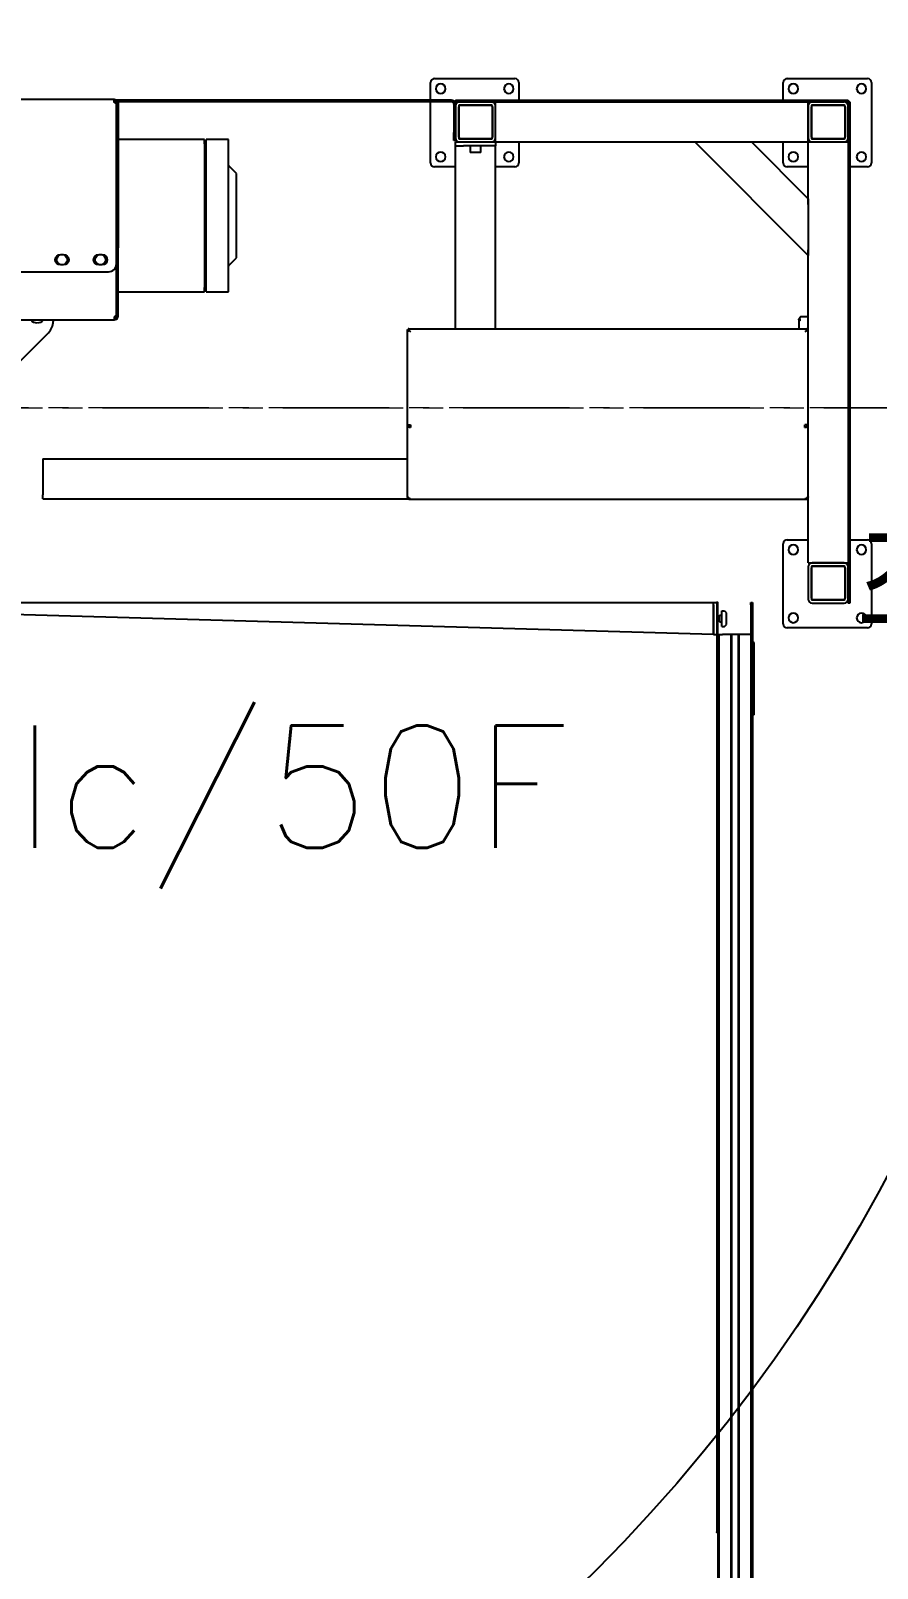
# Model space of a CAD drawing. Header units: millimetres. Extents: x 10462777 to 22643323, y 453826 to 1389191.
# Drawn here: x 11282852 to 11283908, y 582828 to 584745 of the extents above; entities that cross this region are included whole.
import ezdxf
from ezdxf.enums import TextEntityAlignment as Align

# ---------------------------------------------------------------- set-up
doc = ezdxf.new("R2010")
doc.units = ezdxf.units.MM
doc.header["$LTSCALE"] = 200
doc.header["$MEASUREMENT"] = 0
doc.linetypes.add('CENTER2', pattern=[1.125, 0.75, -0.125, 0.125, -0.125])
for name, color, linetype in [('2', 2, 'CONTINUOUS'), ('5', 4, 'CONTINUOUS'), ('DV1_DEFAULT', 7, 'CONTINUOUS'), ('TEXT', 7, 'CONTINUOUS'), ('ZZ', 7, 'CONTINUOUS')]:
    doc.layers.add(name, color=color, linetype=linetype)
doc.layers.add('LAYOUT', color=8, linetype='CONTINUOUS', lineweight=25)
doc.styles.add('ABB', font='txt.shx ', dxfattribs={"width": 0.8, "bigfont": ' whgtxt.shx'})
doc.styles.add('SEACAD_arial_ttf', font='txt.shx ', dxfattribs={"height": 0.2, "bigfont": ' whgtxt.shx'})

# ---------------------------------------------------------------- blocks, each defined once
blk = doc.blocks.new('r710ic')
at = {"layer": 'DV1_DEFAULT', "color": 1, "linetype": 'CENTER2', "lineweight": 0}
for p, q in [((272041.4, 102141.4), (272041.4, 106426.5)), ((272041.4, 106323.8), (272041.4, 102038.8))]:
    blk.add_line(p, q, dxfattribs=at)
at = {"layer": 'LAYOUT', "color": 3}
blk.add_circle((272041.4, 104232.6), 2050.1, dxfattribs=at)

msp = doc.modelspace()

# ---------------------------------------------------------------- linework, layer by layer
at = {"layer": '2', "color": 252, "linetype": 'Continuous'}
for p, q in [((11282488.73613, 584659.66683, 0), (11282956.00977, 584659.66683, 0)), ((11282956.00977, 584658.90039, 0), (11282956.00977, 584659.66683, 0)), ((11282958.67551, 584658.89696, 0), (11282957.6092, 584657.20485, 0)), ((11282958.88437, 584454.53848, 0), (11282958.88437, 584654.55175, 0)), ((11282959.00982, 584654.66676, 0), (11282961.00985, 584654.66676, 0)), ((11282959.00982, 584654.55175, 0), (11282959.00982, 584654.66676, 0)), ((11282961.00985, 584654.55175, 0), (11282959.00982, 584654.55175, 0)), ((11282959.00982, 584654.55175, 0), (11282959.00982, 584474.53876, 0)), ((11282961.00985, 584654.55175, 0), (11282961.00985, 584654.66676, 0)), ((11282961.00985, 584654.55175, 0), (11282961.00985, 584474.53876, 0)), ((11282959.01, 584609.54068, 0), (11282958.88437, 584609.54068, 0)), ((11283068.83593, 584609.54068, 0), (11282961.01065, 584609.54068, 0)), ((11283068.83593, 584604.24503, 0), (11283068.83593, 584609.54068, 0)), ((11283070.83596, 584607.04064, 0), (11283068.83593, 584607.04064, 0)), ((11283068.83593, 584604.24503, 0), (11283068.83593, 584569.86783, 0)), ((11283098.83636, 584609.54068, 0), (11283070.83596, 584609.54068, 0)), ((11283070.83596, 584419.53798, 0), (11283070.83596, 584609.54068, 0)), ((11283098.83636, 584419.53798, 0), (11283098.83636, 584609.54068, 0)), ((11283108.8365, 584567.04007, 0), (11283099.42216, 584576.45442, 0)), ((11283068.83593, 584569.86783, 0), (11283068.83593, 584541.53971, 0)), ((11283108.8365, 584462.03858, 0), (11283108.8365, 584567.04007, 0)), ((11283068.83593, 584541.53971, 0), (11283068.83593, 584487.53895, 0)), ((11283068.83593, 584487.53895, 0), (11283068.83593, 584459.21083, 0)), ((11282888.88338, 584466.03864, 0), (11282892.88343, 584466.03864, 0)), ((11282936.88406, 584466.03864, 0), (11282940.88412, 584466.03864, 0)), ((11282961.00985, 584474.53876, 0), (11282959.00982, 584474.53876, 0)), ((11282959.00982, 584389.53755, 0), (11282959.00982, 584474.53876, 0)), ((11282961.00985, 584389.53755, 0), (11282961.00985, 584474.53876, 0)), ((11283068.83593, 584459.21083, 0), (11283068.83593, 584424.83363, 0)), ((11283099.42216, 584452.62423, 0), (11283108.8365, 584462.03858, 0)), ((11282824.88316, 584444.53833, 0), (11282948.88423, 584444.53833, 0)), ((11282892.88343, 584453.03845, 0), (11282888.88338, 584453.03845, 0)), ((11282940.88412, 584453.03845, 0), (11282936.88406, 584453.03845, 0)), ((11282958.88437, 584454.53824, 0), (11282958.88437, 584389.53755, 0)), ((11282958.88625, 584419.53798, 0), (11282959.01, 584419.53798, 0)), ((11282961.01065, 584419.53798, 0), (11283068.83593, 584419.53798, 0)), ((11283068.83593, 584419.53798, 0), (11283068.83593, 584424.83363, 0)), ((11283068.83593, 584422.03801, 0), (11283070.83596, 584422.03801, 0)), ((11283070.83596, 584419.53798, 0), (11283098.83636, 584419.53798, 0)), ((11282956.00977, 584384.41204, 0), (11282822.88244, 584384.41204, 0)), ((11282879.88325, 584384.4126, 0), (11282879.88325, 584382.72173, 0)), ((11282956.00977, 584386.78197, 0), (11282956.00977, 584385.15165, 0)), ((11282956.00977, 584385.15165, 0), (11282956.00977, 584384.41204, 0)), ((11282958.63208, 584385.15488, 0), (11282957.58316, 584386.85776, 0)), ((11282961.00985, 584389.53755, 0), (11282959.00982, 584389.53755, 0)), ((11282959.00982, 584389.41211, 0), (11282959.00982, 584389.53755, 0)), ((11282959.00982, 584389.41211, 0), (11282961.00985, 584389.41211, 0)), ((11282961.00985, 584389.41211, 0), (11282961.00985, 584389.53755, 0)), ((11282874.0253, 584368.57939, 0), (11282822.87919, 584317.43327, 0))]:
    msp.add_line(p, q, dxfattribs=at)
at = {"layer": '2', "color": 80, "linetype": 'Continuous'}
for p, q in [((11282879.88325, 584384.4126, 0), (11282879.88325, 584382.72173, 0)), ((11282874.0253, 584368.57939, 0), (11282822.87919, 584317.43327, 0))]:
    msp.add_line(p, q, dxfattribs=at)
at = {"layer": '2', "color": 252, "linetype": 'Continuous'}
for centre in [(11282890.88341, 584459.53855, 0), (11282938.88409, 584459.53855, 0)]:
    msp.add_circle(centre, 6.50009, dxfattribs=at)
at = {"layer": '2', "color": 252, "linetype": 'Continuous', "extrusion": (0, 0, -1)}
for centre, radius, start, end in [((-11282956.00977, 584654.66676, 0), 5.00007, 90, 122.21783719), ((-11282958.88437, 584657.54136, 0), 2.98961, 270, 285.94408725), ((-11283100.83639, 584577.86865, 0), 2.00003, 315.00000008, 0), ((-11282888.88338, 584459.53855, 0), 6.50009, 270, 90), ((-11282892.88343, 584459.53855, 0), 6.50009, 90, 270), ((-11282936.88406, 584459.53855, 0), 6.50009, 270, 90), ((-11282940.88412, 584459.53855, 0), 6.50009, 90, 270), ((-11283100.83639, 584451.21, 0), 2.00003, 0, 44.99999992), ((-11282956.00977, 584389.41211, 0), 5.00007, 238.36840005, 270)]:
    msp.add_arc(centre, radius, start, end, dxfattribs=at)
at = {"layer": '2', "color": 252, "linetype": 'Continuous'}
for centre, radius, start, end in [((11282948.88423, 584454.53848, 0), 10.00014, 270, 0), ((11282859.88297, 584382.72173, 0), 20.00028, 315.00000008, 0), ((11282958.88437, 584386.53751, 0), 3.00004, 90, 106.62741682)]:
    msp.add_arc(centre, radius, start, end, dxfattribs=at)
at = {"layer": '2', "color": 80, "linetype": 'Continuous', "extrusion": (0, 0, -1)}
for start, end in [(270, 326.05876363), (213.94123637, 270)]:
    msp.add_arc((-11282859.88297, 584389.43755, 0), 9.00013, start, end, dxfattribs=at)
at = {"layer": '2', "color": 80, "linetype": 'Continuous'}
msp.add_arc((11282859.88297, 584382.72173, 0), 20.00028, 315.00000008, 0, dxfattribs=at)
at = {"layer": '2', "color": 252, "linetype": 'Continuous'}
for points, knots in [([(11282958.06313, 584654.66676, 0), (11282957.6869, 584654.75486, 0), (11282957.33208, 584654.90485, 0), (11282956.71908, 584655.29951, 0), (11282956.46108, 584655.54425, 0), (11282956.17599, 584655.93347, 0), (11282956.09798, 584656.06663, 0), (11282955.97832, 584656.32926, 0), (11282955.93665, 584656.45868, 0), (11282955.89197, 584656.70402, 0), (11282955.88896, 584656.81984, 0), (11282955.92099, 584657.03029, 0), (11282955.95603, 584657.12489, 0), (11282956.00977, 584657.20694, 0)], [0, 0, 0, 0, 0.25, 0.25, 0.5, 0.5, 0.625, 0.625, 0.75, 0.75, 0.875, 0.875, 1, 1, 1, 1]), ([(11282958.06313, 584654.66676, 0), (11282958.01618, 584654.6861, 0), (11282957.9217, 584654.725, 0), (11282957.78408, 584654.79483, 0), (11282957.64887, 584654.87309, 0), (11282957.5167, 584654.96039, 0), (11282957.38779, 584655.05622, 0), (11282957.26249, 584655.16035, 0), (11282957.14109, 584655.27246, 0), (11282957.02393, 584655.39221, 0), (11282956.91131, 584655.51921, 0), (11282956.80348, 584655.65291, 0), (11282956.70066, 584655.79276, 0), (11282956.60307, 584655.93815, 0), (11282956.51094, 584656.08846, 0), (11282956.42449, 584656.24303, 0), (11282956.34395, 584656.4012, 0), (11282956.19313, 584656.72773, 0), (11282956.01768, 584657.23093, 0), (11282955.91977, 584657.74217, 0), (11282955.89371, 584658.09959, 0), (11282955.89454, 584658.32584, 0), (11282955.914, 584658.53596, 0), (11282955.95026, 584658.72983, 0), (11282955.98998, 584658.84367, 0), (11282956.00977, 584658.90039, 0)], [0, 0, 0, 0, 0.0259260595, 0.0521630282, 0.0787436669, 0.1056956725, 0.1330423238, 0.1608031246, 0.1889944317, 0.2176300573, 0.2467174625, 0.2762549684, 0.3062376897, 0.3366568101, 0.3675003262, 0.3987537275, 0.4304006216, 0.4624233106, 0.5935256474, 0.7282707985, 0.7827833486, 0.8373670055, 0.8918672337, 0.9461286684, 1, 1, 1, 1]), ([(11282957.60919, 584657.20483, 0), (11282957.79303, 584657.08875, 0), (11282957.97126, 584656.94797, 0), (11282958.31776, 584656.60148, 0), (11282958.47838, 584656.38981, 0), (11282958.72974, 584655.95698, 0), (11282958.82056, 584655.73641, 0), (11282958.94248, 584655.33299, 0), (11282958.97423, 584655.15105, 0), (11282959.00767, 584654.85427, 0), (11282959.00982, 584654.73926, 0), (11282959.00982, 584654.66676, 0)], [0, 0, 0, 0, 0.1763703203, 0.1763703203, 0.3822777402, 0.3822777402, 0.5881851601, 0.5881851601, 0.7940925801, 0.7940925801, 1, 1, 1, 1]), ([(11282958.67551, 584658.89696, 0), (11282958.70105, 584658.88068, 0), (11282958.75218, 584658.84808, 0), (11282958.82816, 584658.79714, 0), (11282958.90364, 584658.74465, 0), (11282958.97848, 584658.69048, 0), (11282959.05262, 584658.63472, 0), (11282959.12599, 584658.57736, 0), (11282959.19852, 584658.51846, 0), (11282959.27012, 584658.45804, 0), (11282959.34073, 584658.39616, 0), (11282959.41028, 584658.33285, 0), (11282959.47872, 584658.26817, 0), (11282959.54596, 584658.20216, 0), (11282959.61195, 584658.1349, 0), (11282959.67662, 584658.06646, 0), (11282959.73991, 584657.99689, 0), (11282959.80177, 584657.92627, 0), (11282959.86217, 584657.85466, 0), (11282959.92106, 584657.78212, 0), (11282959.97839, 584657.70874, 0), (11282960.03415, 584657.63459, 0), (11282960.08828, 584657.55974, 0), (11282960.14078, 584657.48426, 0), (11282960.19161, 584657.40825, 0), (11282960.24075, 584657.33177, 0), (11282960.2882, 584657.25491, 0), (11282960.33393, 584657.17775, 0), (11282960.37794, 584657.10038, 0), (11282960.42022, 584657.02287, 0), (11282960.46077, 584656.94532, 0), (11282960.4996, 584656.86781, 0), (11282960.53672, 584656.79042, 0), (11282960.57212, 584656.71324, 0), (11282960.60583, 584656.63635, 0), (11282960.63786, 584656.55984, 0), (11282960.66824, 584656.48379, 0), (11282960.69698, 584656.40829, 0), (11282960.72412, 584656.33342, 0), (11282960.74968, 584656.25926, 0), (11282960.77369, 584656.18589, 0), (11282960.8036, 584656.08954, 0), (11282960.83734, 584655.9715, 0), (11282960.87241, 584655.83379, 0), (11282960.90233, 584655.70093, 0), (11282960.92751, 584655.57336, 0), (11282960.94837, 584655.45147, 0), (11282960.96534, 584655.33564, 0), (11282960.97883, 584655.22623, 0), (11282960.98927, 584655.12356, 0), (11282960.99707, 584655.02795, 0), (11282961.00263, 584654.9397, 0), (11282961.00634, 584654.85904, 0), (11282961.00857, 584654.78644, 0), (11282961.00969, 584654.72139, 0), (11282961.00979, 584654.6849, 0), (11282961.00985, 584654.66676, 0)], [0, 0, 0, 0, 0.0157927205, 0.0316268419, 0.0474987609, 0.0634048704, 0.0793415696, 0.0953052747, 0.111292429, 0.1272995132, 0.1433230556, 0.1593596424, 0.175405928, 0.1914586456, 0.2075113064, 0.2235574971, 0.23959395, 0.2556173188, 0.2716241889, 0.2876110879, 0.3035744961, 0.3195108564, 0.3354165847, 0.3512880801, 0.3671217355, 0.3829139477, 0.398661128, 0.4143597131, 0.4300061762, 0.4455970375, 0.4611288766, 0.4765983438, 0.4920021723, 0.507337191, 0.5226003377, 0.5377886726, 0.5528993925, 0.5679298456, 0.5828775473, 0.5977401957, 0.6125156892, 0.6272021441, 0.6562951244, 0.6849996837, 0.7133143471, 0.7412381869, 0.7687711955, 0.7959146857, 0.8226717194, 0.849047567, 0.8750501962, 0.900690791, 0.9259842955, 0.950949978, 0.9756120033, 1, 1, 1, 1]), ([(11282958.02592, 584389.41211, 0), (11282957.64978, 584389.25866, 0), (11282957.29584, 584389.00194, 0), (11282956.68657, 584388.3324, 0), (11282956.43132, 584387.91947, 0), (11282956.1514, 584387.26618, 0), (11282956.07529, 584387.04321, 0), (11282955.95967, 584386.60455, 0), (11282955.92016, 584386.38894, 0), (11282955.87998, 584385.9813, 0), (11282955.87932, 584385.78943, 0), (11282955.91612, 584385.44185, 0), (11282955.95359, 584385.28617, 0), (11282956.00977, 584385.15165, 0)], [0, 0, 0, 0, 0.25, 0.25, 0.5, 0.5, 0.625, 0.625, 0.75, 0.75, 0.875, 0.875, 1, 1, 1, 1]), ([(11282958.02592, 584389.41211, 0), (11282957.96366, 584389.3958, 0), (11282957.83959, 584389.36332, 0), (11282957.65803, 584389.30176, 0), (11282957.48152, 584389.23145, 0), (11282957.311, 584389.15181, 0), (11282957.14717, 584389.06354, 0), (11282956.99077, 584388.96704, 0), (11282956.84254, 584388.86284, 0), (11282956.70306, 584388.75177, 0), (11282956.57287, 584388.63465, 0), (11282956.45251, 584388.51241, 0), (11282956.34248, 584388.38596, 0), (11282956.17943, 584388.17279, 0), (11282956.00121, 584387.86219, 0), (11282955.90053, 584387.53449, 0), (11282955.87956, 584387.29598, 0), (11282955.89331, 584387.13142, 0), (11282955.93391, 584386.98167, 0), (11282955.98441, 584386.8979, 0), (11282956.00977, 584386.85583, 0)], [0, 0, 0, 0, 0.0465646765, 0.0927894607, 0.1386266212, 0.1840302721, 0.2289588324, 0.2733776471, 0.3172579201, 0.3605860814, 0.4033592004, 0.4455790291, 0.4872546204, 0.5284051098, 0.64876428, 0.766058166, 0.8242927455, 0.8825175732, 0.9410008888, 1, 1, 1, 1]), ([(11282957.58316, 584386.85776, 0), (11282957.60088, 584386.86882, 0), (11282957.63626, 584386.8909, 0), (11282957.68904, 584386.92583, 0), (11282957.74141, 584386.96199, 0), (11282957.79328, 584386.99949, 0), (11282957.84459, 584387.03828, 0), (11282957.89527, 584387.07832, 0), (11282957.94525, 584387.1196, 0), (11282957.99446, 584387.16206, 0), (11282958.04284, 584387.20568, 0), (11282958.09033, 584387.25041, 0), (11282958.13687, 584387.29619, 0), (11282958.1824, 584387.34297, 0), (11282958.22687, 584387.39068, 0), (11282958.27021, 584387.43927, 0), (11282958.31239, 584387.48867, 0), (11282958.35337, 584387.53882, 0), (11282958.39311, 584387.58966, 0), (11282958.43159, 584387.64111, 0), (11282958.46877, 584387.69311, 0), (11282958.50463, 584387.74559, 0), (11282958.53915, 584387.79847, 0), (11282958.57231, 584387.85167, 0), (11282958.60411, 584387.90513, 0), (11282958.63452, 584387.95877, 0), (11282958.66356, 584388.0125, 0), (11282958.69122, 584388.06626, 0), (11282958.7175, 584388.11995, 0), (11282958.74241, 584388.17352, 0), (11282958.76596, 584388.22686, 0), (11282958.78817, 584388.27992, 0), (11282958.80906, 584388.33261, 0), (11282958.82864, 584388.38485, 0), (11282958.84695, 584388.43657, 0), (11282958.86401, 584388.48769, 0), (11282958.88739, 584388.56215, 0), (11282958.91429, 584388.65791, 0), (11282958.94128, 584388.77117, 0), (11282958.9626, 584388.87846, 0), (11282958.97895, 584388.97913, 0), (11282958.991, 584389.07259, 0), (11282958.99943, 584389.15827, 0), (11282959.00493, 584389.23573, 0), (11282959.0081, 584389.30428, 0), (11282959.00963, 584389.36439, 0), (11282959.00975, 584389.39616, 0), (11282959.00982, 584389.41211, 0)], [0, 0, 0, 0, 0.0160294994, 0.0320087777, 0.0479419801, 0.0638334882, 0.0796879429, 0.0955102667, 0.111305686, 0.1270797518, 0.14283836, 0.1585877707, 0.1743345731, 0.1900814163, 0.2058324595, 0.2215942505, 0.2373729594, 0.2531743968, 0.2690040333, 0.2848670196, 0.3007682081, 0.3167121749, 0.3327032421, 0.3487455012, 0.3648428361, 0.3809989468, 0.3972173723, 0.4135015146, 0.4298546614, 0.4462800095, 0.4627806873, 0.4793597771, 0.4960203373, 0.5127654232, 0.5295981087, 0.5465215062, 0.5635387865, 0.6049578547, 0.6469127404, 0.6894045431, 0.7324218235, 0.7759433796, 0.8199408234, 0.8643809737, 0.9092280902, 0.9544459788, 1, 1, 1, 1]), ([(11282958.63206, 584385.1549, 0), (11282958.95387, 584385.35343, 0), (11282959.26639, 584385.59756, 0), (11282959.85462, 584386.18579, 0), (11282960.12107, 584386.5363, 0), (11282960.53902, 584387.25364, 0), (11282960.69063, 584387.61953, 0), (11282960.89504, 584388.29056, 0), (11282960.94887, 584388.59424, 0), (11282961.0059, 584389.0923, 0), (11282961.00985, 584389.28698, 0), (11282961.00985, 584389.41211, 0)], [0, 0, 0, 0, 0.1840117422, 0.1840117422, 0.3880088066, 0.3880088066, 0.5920058711, 0.5920058711, 0.7960029355, 0.7960029355, 1, 1, 1, 1])]:
    msp.add_open_spline(points, degree=3, knots=knots, dxfattribs=at)
at = {"layer": '5', "color": 252, "linetype": 'Continuous'}
for p, q in [((11283350.88994, 584658.43981, 0), (11283350.88994, 584680.44168, 0)), ((11283355.89001, 584685.44176, 0), (11283455.89143, 584685.44176, 0)), ((11283460.8915, 584680.44168, 0), (11283460.8915, 584658.43981, 0)), ((11283790.89619, 584658.43981, 0), (11283790.89619, 584680.44168, 0)), ((11283795.89626, 584685.44176, 0), (11283895.89768, 584685.44176, 0)), ((11283900.89775, 584680.44168, 0), (11283900.89775, 584580.44026, 0)), ((11282957.51217, 584656.44134, 0), (11282955.96261, 584656.44134, 0)), ((11283376.89031, 584658.44137, 0), (11282959.25266, 584658.44137, 0)), ((11283376.89031, 584656.44134, 0), (11282960.65534, 584656.44134, 0)), ((11283350.88994, 584580.44026, 0), (11283350.88994, 584656.43978, 0)), ((11283379.89035, 584653.4413, 0), (11283379.89035, 584618.4408, 0)), ((11283381.89038, 584656.44134, 0), (11283381.89038, 584658.44137, 0)), ((11283381.89038, 584658.44137, 0), (11283386.89045, 584658.44137, 0)), ((11283381.89038, 584656.44134, 0), (11283386.89045, 584656.44134, 0)), ((11283381.89038, 584653.4413, 0), (11283381.89038, 584618.4408, 0)), ((11283381.89038, 584651.44127, 0), (11283381.89038, 584611.4407, 0)), ((11283385.89044, 584651.44127, 0), (11283385.89044, 584611.4407, 0)), ((11283385.89044, 584612.44072, 0), (11283385.89044, 584650.44126, 0)), ((11283386.89045, 584658.44137, 0), (11283866.89727, 584658.44137, 0)), ((11283426.89102, 584656.44134, 0), (11283386.89045, 584656.44134, 0)), ((11283386.89045, 584656.44134, 0), (11283866.89727, 584656.44134, 0)), ((11283426.89102, 584652.44129, 0), (11283386.89045, 584652.44129, 0)), ((11283387.89047, 584652.44129, 0), (11283425.89101, 584652.44129, 0)), ((11283427.89103, 584611.4407, 0), (11283427.89103, 584651.44127, 0)), ((11283427.89103, 584650.44126, 0), (11283427.89103, 584612.44072, 0)), ((11283431.89109, 584651.44127, 0), (11283431.89109, 584656.44134, 0)), ((11283431.89109, 584611.4407, 0), (11283431.89109, 584651.44127, 0)), ((11283431.89109, 584611.4407, 0), (11283431.89109, 584651.44127, 0)), ((11283821.89663, 584651.44127, 0), (11283821.89663, 584656.44134, 0)), ((11283821.89663, 584611.4407, 0), (11283821.89663, 584651.44127, 0)), ((11283821.89663, 584651.44127, 0), (11283821.89663, 584611.4407, 0)), ((11283825.89669, 584651.44127, 0), (11283825.89669, 584611.4407, 0)), ((11283825.89669, 584612.44072, 0), (11283825.89669, 584650.44126, 0)), ((11283866.89727, 584656.44134, 0), (11283826.8967, 584656.44134, 0)), ((11283866.89727, 584652.44129, 0), (11283826.8967, 584652.44129, 0)), ((11283827.89672, 584652.44129, 0), (11283865.89726, 584652.44129, 0)), ((11283866.89727, 584658.44137, 0), (11283871.89734, 584658.44137, 0)), ((11283871.89734, 584656.44134, 0), (11283866.89727, 584656.44134, 0)), ((11283867.89728, 584611.4407, 0), (11283867.89728, 584651.44127, 0)), ((11283867.89728, 584650.44126, 0), (11283867.89728, 584612.44072, 0)), ((11283871.89734, 584658.44137, 0), (11283871.89734, 584656.44134, 0)), ((11283871.89734, 584656.44134, 0), (11283873.89737, 584656.44134, 0)), ((11283871.89734, 584656.44134, 0), (11283871.89734, 584651.44127, 0)), ((11283871.89734, 584611.4407, 0), (11283871.89734, 584651.44127, 0)), ((11283871.89734, 584651.44127, 0), (11283871.89734, 584036.43254, 0)), ((11283873.89737, 584656.44134, 0), (11283873.89737, 584651.44127, 0)), ((11283873.89737, 584651.44127, 0), (11283873.89737, 584036.43254, 0)), ((11283379.89035, 584608.44066, 0), (11283379.89035, 584618.4408, 0)), ((11283381.89038, 584608.44066, 0), (11283381.89038, 584611.44062, 0)), ((11283386.89045, 584610.44069, 0), (11283426.89102, 584610.44069, 0)), ((11283425.89101, 584610.44069, 0), (11283387.89047, 584610.44069, 0)), ((11283431.89109, 584606.44063, 0), (11283431.89109, 584611.4407, 0)), ((11283821.89663, 584606.44063, 0), (11283821.89663, 584611.4407, 0)), ((11283826.8967, 584610.44069, 0), (11283866.89727, 584610.44069, 0)), ((11283865.89726, 584610.44069, 0), (11283827.89672, 584610.44069, 0)), ((11283381.89038, 584608.44066, 0), (11283379.89035, 584608.44066, 0)), ((11283381.89038, 584601.44056, 0), (11283381.89038, 584606.44063, 0)), ((11283381.89038, 584606.44063, 0), (11283386.89031, 584606.44063, 0)), ((11283381.89038, 584373.57748, 0), (11283381.89038, 584601.44056, 0)), ((11283381.89038, 584601.44056, 0), (11283391.89052, 584601.44056, 0)), ((11283386.89045, 584606.44063, 0), (11283426.89102, 584606.44063, 0)), ((11283421.89095, 584601.44056, 0), (11283391.89052, 584601.44056, 0)), ((11283431.89109, 584601.44056, 0), (11283421.89095, 584601.44056, 0)), ((11283426.89116, 584606.44063, 0), (11283431.89109, 584606.44063, 0)), ((11283431.89109, 584606.44063, 0), (11283680.47087, 584606.44063, 0)), ((11283431.89109, 584606.44063, 0), (11283431.89109, 584601.44056, 0)), ((11283431.89109, 584373.57748, 0), (11283431.89109, 584601.44056, 0)), ((11283460.8915, 584606.44063, 0), (11283460.8915, 584580.44026, 0)), ((11283751.18375, 584606.44063, 0), (11283821.89663, 584606.44063, 0)), ((11283790.89619, 584580.44026, 0), (11283790.89619, 584606.44063, 0)), ((11283821.89663, 584528.6575, 0), (11283821.89663, 584606.44063, 0)), ((11283821.89663, 584606.44063, 0), (11283826.8967, 584606.44063, 0)), ((11283826.8967, 584606.44063, 0), (11283866.89727, 584606.44063, 0)), ((11283826.8967, 584606.44063, 0), (11283866.89727, 584606.44063, 0)), ((11283866.89727, 584606.44063, 0), (11283871.89734, 584606.44063, 0)), ((11283381.89038, 584575.44019, 0), (11283355.89001, 584575.44019, 0)), ((11283455.89143, 584575.44019, 0), (11283431.88953, 584575.44019, 0)), ((11283821.89663, 584575.44019, 0), (11283795.89626, 584575.44019, 0)), ((11283895.89768, 584575.44019, 0), (11283873.89737, 584575.44019, 0)), ((11283821.89663, 584081.43318, 0), (11283821.89663, 584472.08794, 0)), ((11283810.32792, 584386.2304, 0), (11283810.32792, 584373.57275, 0)), ((11283813.70665, 584388.93754, 0), (11283821.89699, 584388.93754, 0)), ((11283321.88953, 584253.57109, 0), (11283321.88953, 584372.57078, 0)), ((11283321.88953, 584372.57078, 0), (11283322.24373, 584372.57078, 0)), ((11283322.89154, 584373.5728, 0), (11283820.89462, 584373.5728, 0)), ((11283322.89154, 584373.5728, 0), (11283322.89154, 584373.21859, 0)), ((11283324.02521, 584371.43588, 0), (11283325.88959, 584369.57274, 0)), ((11283324.02645, 584371.43712, 0), (11283325.88959, 584369.57274, 0)), ((11283819.75971, 584371.43712, 0), (11283817.89657, 584369.57274, 0)), ((11283819.76095, 584371.43588, 0), (11283817.89657, 584369.57274, 0)), ((11283820.89462, 584373.5728, 0), (11283820.89462, 584373.21859, 0)), ((11283821.89663, 584372.57078, 0), (11283821.54243, 584372.57078, 0)), ((11283321.88953, 584253.57131, 0), (11283321.88953, 584253.24279, 0)), ((11283321.88953, 584253.57109, 0), (11283325.88959, 584253.57109, 0)), ((11283321.88953, 584164.57034, 0), (11283321.88953, 584253.24279, 0)), ((11283322.88954, 584253.24279, 0), (11283321.88953, 584253.24279, 0)), ((11283322.88954, 584253.57131, 0), (11283322.88954, 584253.24279, 0)), ((11283325.88959, 584253.57109, 0), (11283325.88959, 584253.37878, 0)), ((11283325.88959, 584253.37878, 0), (11283325.88959, 584250.55031, 0)), ((11283325.88959, 584250.55031, 0), (11283325.88959, 584250.41432, 0)), ((11283817.89657, 584253.37878, 0), (11283817.89657, 584253.57109, 0)), ((11283821.89663, 584253.57109, 0), (11283817.89657, 584253.57109, 0)), ((11283817.89657, 584250.55031, 0), (11283817.89657, 584253.37878, 0)), ((11283817.89657, 584250.41432, 0), (11283817.89657, 584250.55031, 0)), ((11283820.89662, 584253.57131, 0), (11283820.89662, 584253.24279, 0)), ((11283821.89663, 584253.24279, 0), (11283820.89662, 584253.24279, 0)), ((11282866.88307, 584211.43502, 0), (11283321.895, 584211.43502, 0)), ((11282866.88307, 584211.43502, 0), (11282866.88307, 584206.43495, 0)), ((11282866.88307, 584206.43495, 0), (11282866.88307, 584166.43438, 0)), ((11282866.88307, 584161.43431, 0), (11282866.88307, 584166.43438, 0)), ((11282866.88307, 584161.43431, 0), (11283323.2458, 584161.43431, 0)), ((11283321.88953, 584164.57081, 0), (11283321.88953, 584164.43435, 0)), ((11283321.89417, 584164.43435, 0), (11283321.88953, 584164.43435, 0)), ((11283325.88959, 584161.74187, 0), (11283325.88959, 584161.60589, 0)), ((11283325.88959, 584160.4343, 0), (11283325.88959, 584161.60589, 0)), ((11283817.89657, 584160.4343, 0), (11283325.88959, 584160.4343, 0)), ((11283817.89657, 584161.74187, 0), (11283817.89657, 584161.60589, 0)), ((11283817.89657, 584161.60589, 0), (11283817.89657, 584160.4343, 0)), ((11283821.89663, 584161.43431, 0), (11283820.54231, 584161.43431, 0)), ((11283821.89663, 584164.43435, 0), (11283821.89199, 584164.43435, 0)), ((11283790.89619, 584005.4321, 0), (11283790.89619, 584105.43352, 0)), ((11283795.89626, 584110.43359, 0), (11283821.89663, 584110.43359, 0)), ((11283873.89737, 584110.43359, 0), (11283895.89768, 584110.43359, 0)), ((11283900.89775, 584105.43352, 0), (11283900.89775, 584005.4321, 0)), ((11283821.89663, 584081.43318, 0), (11283826.8967, 584081.43318, 0)), ((11283821.89663, 584076.4331, 0), (11283821.89663, 584036.43254, 0)), ((11283825.89669, 584076.4331, 0), (11283825.89669, 584036.43254, 0)), ((11283825.89669, 584037.43255, 0), (11283825.89669, 584075.43309, 0)), ((11283866.89727, 584081.43318, 0), (11283826.8967, 584081.43318, 0)), ((11283826.8967, 584081.43318, 0), (11283866.89727, 584081.43318, 0)), ((11283866.89727, 584077.43312, 0), (11283826.8967, 584077.43312, 0)), ((11283827.89672, 584077.43312, 0), (11283865.89726, 584077.43312, 0)), ((11283866.89727, 584081.43318, 0), (11283871.89734, 584081.43318, 0)), ((11283867.89728, 584036.43254, 0), (11283867.89728, 584076.4331, 0)), ((11283867.89728, 584075.43309, 0), (11283867.89728, 584037.43255, 0)), ((11283871.89734, 584036.43254, 0), (11283871.89734, 584076.4331, 0)), ((11283826.8967, 584035.43252, 0), (11283866.89727, 584035.43252, 0)), ((11283865.89726, 584035.43252, 0), (11283827.89672, 584035.43252, 0)), ((11283871.89734, 584031.43247, 0), (11283871.89734, 584036.43254, 0)), ((11283873.89737, 584036.43254, 0), (11283873.89737, 584031.43247, 0)), ((11282823.87845, 584032.1237, 0), (11283703.89095, 584032.1237, 0)), ((11283703.89095, 583992.12313, 0), (11282828.73654, 584016.98548, 0)), ((11283703.89095, 584032.1237, 0), (11283707.89101, 584032.1237, 0)), ((11283703.89095, 584029.12366, 0), (11283703.89095, 584032.1237, 0)), ((11283703.89095, 584029.12369, 0), (11283703.89095, 584027.12363, 0)), ((11283703.89095, 583992.12313, 0), (11283703.89095, 584029.12366, 0)), ((11283703.89095, 584027.12363, 0), (11283703.89095, 583992.12313, 0)), ((11283707.89101, 584031.32369, 0), (11283707.89101, 584032.06138, 0)), ((11283707.89101, 584031.32369, 0), (11283707.89101, 582883.30738, 0)), ((11283707.89101, 584031.32369, 0), (11283708.89503, 584031.32369, 0)), ((11283708.39102, 584031.32369, 0), (11283708.39102, 584032.06138, 0)), ((11283708.39502, 584032.06138, 0), (11283708.39502, 584031.32354, 0)), ((11283708.89503, 584032.06138, 0), (11283708.89503, 584031.32354, 0)), ((11283708.89503, 584031.32369, 0), (11283708.89503, 582883.30738, 0)), ((11283711.39506, 584016.12348, 0), (11283714.3951, 584016.12348, 0)), ((11283711.39506, 584012.12342, 0), (11283711.39506, 584016.12348, 0)), ((11283714.3951, 584021.87356, 0), (11283717.39515, 584021.87356, 0)), ((11283714.3951, 584020.87354, 0), (11283714.3951, 584021.87356, 0)), ((11283714.3951, 584002.37328, 0), (11283714.3951, 584020.87354, 0)), ((11283717.39515, 584021.87356, 0), (11283718.39516, 584020.87354, 0)), ((11283719.89518, 584019.37352, 0), (11283718.39516, 584020.87354, 0)), ((11283719.89518, 584004.87332, 0), (11283719.89518, 584019.37352, 0)), ((11283750.39562, 584032.1237, 0), (11283752.39564, 584032.1237, 0)), ((11283750.39562, 584029.12366, 0), (11283750.39562, 584032.1237, 0)), ((11283750.39562, 584029.12366, 0), (11283750.39562, 582435.10102, 0)), ((11283752.39564, 584032.1237, 0), (11283752.39564, 584029.12366, 0)), ((11283752.39564, 584029.12366, 0), (11283752.39564, 582435.10102, 0)), ((11283826.8967, 584031.43247, 0), (11283866.89727, 584031.43247, 0)), ((11283873.89737, 584031.43247, 0), (11283871.89734, 584031.43247, 0)), ((11283711.39506, 584015.12346, 0), (11283708.89495, 584015.12346, 0)), ((11283711.39506, 584014.50995, 0), (11283708.89495, 584014.50995, 0)), ((11283711.39506, 584009.73689, 0), (11283708.89495, 584009.73689, 0)), ((11283708.89495, 584009.12338, 0), (11283711.39506, 584009.12338, 0)), ((11283711.39506, 584008.12336, 0), (11283711.39506, 584012.12342, 0)), ((11283711.39506, 584008.12336, 0), (11283714.3951, 584008.12336, 0)), ((11283714.3951, 584008.12336, 0), (11283714.3951, 584012.12342, 0)), ((11283714.3951, 584002.37328, 0), (11283717.39515, 584002.37328, 0)), ((11283717.39515, 584002.37328, 0), (11283719.89518, 584004.87332, 0)), ((11283895.89768, 584000.43203, 0), (11283795.89626, 584000.43203, 0)), ((11283703.89095, 583992.12313, 0), (11283707.89101, 583992.12313, 0)), ((11283710.39505, 583992.12313, 0), (11283710.39505, 582883.31488, 0)), ((11283710.39505, 583992.12313, 0), (11283714.89511, 583992.12313, 0)), ((11283725.29526, 583992.12313, 0), (11283714.89511, 583992.12313, 0)), ((11283725.29526, 583992.12313, 0), (11283725.29526, 582472.10154, 0)), ((11283726.29527, 583992.12313, 0), (11283725.29526, 583992.12313, 0)), ((11283726.29527, 583992.12313, 0), (11283726.29527, 582472.10154, 0)), ((11283734.49537, 583992.12313, 0), (11283726.29529, 583992.12313, 0)), ((11283734.49539, 583992.12313, 0), (11283734.49539, 582472.10154, 0)), ((11283735.4954, 583992.12313, 0), (11283734.49539, 583992.12313, 0)), ((11283735.4954, 583992.12313, 0), (11283735.4954, 582472.10154, 0)), ((11283745.89555, 583992.12313, 0), (11283735.4954, 583992.12313, 0)), ((11283750.39562, 583992.12313, 0), (11283745.89555, 583992.12313, 0)), ((11283754.39567, 583982.12299, 0), (11283752.39564, 583982.12299, 0)), ((11283754.39567, 583892.12171, 0), (11283754.39567, 583982.12299, 0)), ((11283754.39567, 583892.12171, 0), (11283752.39564, 583892.12171, 0)), ((11283709.39103, 582892.30751, 0), (11283708.89503, 582892.30751, 0)), ((11283709.39103, 582883.30738, 0), (11283709.39103, 582893.65565, 0)), ((11283709.39103, 582883.30718, 0), (11283709.39103, 582892.30751, 0)), ((11283709.89104, 582883.30738, 0), (11283709.89104, 582893.65565, 0)), ((11283707.89101, 582883.30738, 0), (11283707.89101, 582872.95912, 0)), ((11283708.89503, 582883.30738, 0), (11283707.89101, 582883.30738, 0)), ((11283708.39102, 582883.30759, 0), (11283708.39102, 582874.30726, 0)), ((11283708.39102, 582883.30738, 0), (11283708.39102, 582872.95912, 0)), ((11283708.89103, 582874.30726, 0), (11283708.39102, 582874.30726, 0)), ((11283708.89103, 582883.30759, 0), (11283708.89103, 582874.30726, 0)), ((11283708.89103, 582872.95912, 0), (11283708.89103, 582883.30718, 0)), ((11283709.39103, 582883.30738, 0), (11283709.39103, 582434.30101, 0)), ((11283709.39103, 582883.30738, 0), (11283710.39505, 582883.30738, 0)), ((11283710.39505, 582883.30738, 0), (11283710.39505, 582434.30101, 0))]:
    msp.add_line(p, q, dxfattribs=at)
at = {"layer": '5', "color": 60, "linetype": 'Continuous'}
for p, q in [((11283400.39064, 584601.44056, 0), (11283400.39064, 584593.44045, 0)), ((11283413.39083, 584593.44045, 0), (11283400.39064, 584593.44045, 0)), ((11283413.39083, 584593.44045, 0), (11283413.39083, 584601.44056, 0))]:
    msp.add_line(p, q, dxfattribs=at)
at = {"layer": '5', "color": 163, "linetype": 'Continuous'}
for p, q in [((11283821.89663, 584465.01727, 0), (11283680.47327, 584606.44063, 0)), ((11283680.47327, 584606.44063, 0), (11283687.54443, 584606.44063, 0)), ((11283687.54443, 584606.44063, 0), (11283744.11378, 584606.44063, 0)), ((11283744.11378, 584606.44063, 0), (11283751.18495, 584606.44063, 0)), ((11283751.18495, 584606.44063, 0), (11283821.89663, 584535.72895, 0)), ((11283821.89663, 584535.72895, 0), (11283821.89663, 584528.65778, 0)), ((11283821.89663, 584528.65778, 0), (11283821.89663, 584472.08844, 0)), ((11283821.89663, 584472.08844, 0), (11283821.89663, 584465.01727, 0))]:
    msp.add_line(p, q, dxfattribs=at)
at = {"layer": '5', "color": 252, "linetype": 'Continuous', "extrusion": (0, 0, -1)}
for centre in [(-11283363.39012, 584672.94158, 0), (-11283448.39133, 584672.94158, 0), (-11283803.39637, 584672.94158, 0), (-11283888.39758, 584672.94158, 0), (-11283363.39012, 584587.94037, 0), (-11283448.39133, 584587.94037, 0), (-11283803.39637, 584587.94037, 0), (-11283888.39758, 584587.94037, 0), (-11283803.39637, 584097.93341, 0), (-11283888.39758, 584097.93341, 0), (-11283803.39637, 584012.9322, 0), (-11283888.39758, 584012.9322, 0)]:
    msp.add_circle(centre, 6.00009, dxfattribs=at)
at = {"layer": '5', "color": 252, "linetype": 'Continuous'}
for centre, radius, start, end in [((11283355.89001, 584680.44168, 0), 5.00007, 90, 180), ((11283455.89143, 584680.44168, 0), 5.00007, 0, 90), ((11283795.89626, 584680.44168, 0), 5.00007, 90, 180), ((11283895.89768, 584680.44168, 0), 5.00007, 0, 90), ((11283376.89031, 584653.4413, 0), 5.00007, 0, 90), ((11283376.89031, 584653.4413, 0), 3.00004, 0, 90), ((11283386.89045, 584651.44127, 0), 5.00007, 90, 180), ((11283386.89045, 584651.44127, 0), 1.00001, 90, 180), ((11283387.89047, 584650.44126, 0), 2.00003, 90, 180), ((11283425.89101, 584650.44126, 0), 2.00003, 0, 90), ((11283426.89102, 584651.44127, 0), 5.00007, 0, 90), ((11283426.89102, 584651.44127, 0), 1.00001, 0, 90), ((11283826.8967, 584651.44127, 0), 5.00007, 90, 180), ((11283826.8967, 584651.44127, 0), 1.00001, 90, 180), ((11283827.89672, 584650.44126, 0), 2.00003, 90, 180), ((11283865.89726, 584650.44126, 0), 2.00003, 0, 90), ((11283866.89727, 584651.44127, 0), 5.00007, 0, 90), ((11283866.89727, 584651.44127, 0), 1.00001, 0, 90), ((11283386.89045, 584611.4407, 0), 5.00007, 180, 270), ((11283387.89047, 584612.44072, 0), 2.00003, 180, 270), ((11283386.89045, 584611.4407, 0), 1.00001, 180, 270), ((11283425.89101, 584612.44072, 0), 2.00003, 270, 0), ((11283426.89102, 584611.4407, 0), 5.00007, 270, 0), ((11283426.89102, 584611.4407, 0), 1.00001, 270, 0), ((11283826.8967, 584611.4407, 0), 5.00007, 180, 270), ((11283827.89672, 584612.44072, 0), 2.00003, 180, 270), ((11283826.8967, 584611.4407, 0), 1.00001, 180, 270), ((11283865.89726, 584612.44072, 0), 2.00003, 270, 0), ((11283866.89727, 584611.4407, 0), 1.00001, 270, 0), ((11283866.89727, 584611.4407, 0), 5.00007, 270, 0), ((11283355.89001, 584580.44026, 0), 5.00007, 180, 270), ((11283455.89143, 584580.44026, 0), 5.00007, 270, 0), ((11283795.89626, 584580.44026, 0), 5.00007, 180, 270), ((11283895.89768, 584580.44026, 0), 5.00007, 270, 0), ((11283795.89626, 584105.43352, 0), 5.00007, 90, 180), ((11283895.89768, 584105.43352, 0), 5.00007, 0, 90), ((11283826.8967, 584076.4331, 0), 5.00007, 90, 180), ((11283826.8967, 584076.4331, 0), 1.00001, 90, 180), ((11283827.89672, 584075.43309, 0), 2.00003, 90, 180), ((11283865.89726, 584075.43309, 0), 2.00003, 0, 90), ((11283866.89727, 584076.4331, 0), 5.00007, 0, 90), ((11283866.89727, 584076.4331, 0), 1.00001, 0, 90), ((11283826.8967, 584036.43254, 0), 5.00007, 180, 270), ((11283827.89672, 584037.43255, 0), 2.00003, 180, 270), ((11283826.8967, 584036.43254, 0), 1.00001, 180, 270), ((11283865.89726, 584037.43255, 0), 2.00003, 270, 0), ((11283866.89727, 584036.43254, 0), 1.00001, 270, 0), ((11283866.89727, 584036.43254, 0), 5.00007, 270, 0), ((11283795.89626, 584005.4321, 0), 5.00007, 180, 270), ((11283895.89768, 584005.4321, 0), 5.00007, 270, 0)]:
    msp.add_arc(centre, radius, start, end, dxfattribs=at)
at = {"layer": '5', "color": 252, "linetype": 'Continuous', "extrusion": (0, 0, -1)}
for centre, radius, start, end in [((-11283325.88959, 584164.43435, 0), 4.00006, 270, 0), ((-11283325.88959, 584164.43435, 0), 3.00004, 270, 307.47802881), ((-11283817.89657, 584164.43435, 0), 4.00006, 180, 270), ((-11283817.89657, 584164.43435, 0), 3.00004, 232.52053883, 270), ((-11283708.39302, 584032.06138, 0), 0.50201, 0, 180), ((-11283708.39302, 584032.06138, 0), 0.002, 0, 179.99999979), ((-11283709.14103, 582893.65565, 0), 0.25, 10.26469075, 180), ((-11283709.14103, 582893.65565, 0), 0.75001, 70.85497778, 180), ((-11283708.64102, 582872.95912, 0), 0.75001, 180, 0), ((-11283708.64102, 582872.95912, 0), 0.25, 180, 0)]:
    msp.add_arc(centre, radius, start, end, dxfattribs=at)
at = {"layer": '5', "color": 252, "linetype": 'Continuous'}
for centre, major_axis, start_param, end_param in [((11283325.88959, 584253.24279, 0), (4.00006, 0), 3.1415926536, 4.7123889804), ((11283325.88959, 584253.24279, 0), (3.00004, 0), 3.1415926536, 4.7123889804), ((11283817.89657, 584253.24279, 0), (-3.00004, 0), 1.5707963268, 3.1415926536), ((11283817.89657, 584253.24279, 0), (-4.00006, 0), 1.5707963268, 3.1415926536), ((11283325.88959, 584164.57034, 0), (-4.00006, 0), 0, 1.5707963268), ((11283817.89657, 584164.57034, 0), (-4.00006, 0), 1.5707963268, 3.1415926536)]:
    msp.add_ellipse(centre, major_axis=major_axis, ratio=0.7071067812, start_param=start_param, end_param=end_param, dxfattribs=at)
for points, weights, knots in [([(11283811.79241, 584383.93747, 0), (11283811.53164, 584383.66177, 0), (11283811.30119, 584383.67155, 0), (11283811.10387, 584383.88745, 0), (11283810.50266, 584384.54526, 0), (11283810.22948, 584385.13395, 0), (11283810.35837, 584385.57253, 0)], [1, 0.995940779772, 0.995940779772, 1, 0.92690424795, 0.8903564839, 0.890356707849], [0, 0, 0, 0, 0.6666659858, 0.6666659858, 0.6666659858, 1, 1, 1, 1]), ([(11283811.79241, 584383.93747, 0), (11283811.98736, 584384.30626, 0), (11283812.00918, 584384.67279, 0), (11283811.91363, 584385.03262, 0), (11283811.28155, 584387.41303, 0), (11283811.98156, 584388.93754, 0), (11283813.70665, 584388.93754, 0)], [1, 0.995940779772, 0.995940779772, 1, 0.853808943798, 0.853808943798, 1], [0, 0, 0, 0, 0.5, 0.5, 0.5, 1, 1, 1, 1])]:
    msp.add_rational_spline(points, weights, degree=3, knots=knots, dxfattribs=at)
for points, knots in [([(11283322.24373, 584372.57078, 0), (11283322.23053, 584372.49464, 0), (11283322.22136, 584372.41629, 0), (11283322.21111, 584372.25466, 0), (11283322.21023, 584372.17125, 0), (11283322.22045, 584371.92823, 0), (11283322.24407, 584371.77095, 0), (11283322.32054, 584371.4925, 0), (11283322.37187, 584371.3737, 0), (11283322.50271, 584371.17145, 0), (11283322.5806, 584371.09102, 0), (11283322.76212, 584370.97237, 0), (11283322.86294, 584370.93559, 0), (11283323.08811, 584370.9102, 0), (11283323.20609, 584370.92291, 0), (11283323.57492, 584371.03274, 0), (11283323.82845, 584371.1969, 0), (11283324.02521, 584371.43588, 0)], [0, 0, 0, 0, 0.0625, 0.0625, 0.125, 0.125, 0.25, 0.25, 0.375, 0.375, 0.5, 0.5, 0.625, 0.625, 0.75, 0.75, 1, 1, 1, 1]), ([(11283324.02645, 584371.43712, 0), (11283324.14554, 584371.53517, 0), (11283324.2471, 584371.64979, 0), (11283324.40701, 584371.88722, 0), (11283324.46692, 584372.01248, 0), (11283324.53914, 584372.2556, 0), (11283324.55196, 584372.37698, 0), (11283324.52669, 584372.59854, 0), (11283324.48898, 584372.70205, 0), (11283324.3709, 584372.882, 0), (11283324.28918, 584372.96081, 0), (11283324.08915, 584373.09002, 0), (11283323.96826, 584373.14222, 0), (11283323.69287, 584373.21785, 0), (11283323.53591, 584373.24173, 0), (11283323.21035, 584373.25557, 0), (11283323.0439, 584373.24502, 0), (11283322.89154, 584373.21859, 0)], [0, 0, 0, 0, 0.125, 0.125, 0.25, 0.25, 0.375, 0.375, 0.5, 0.5, 0.625, 0.625, 0.75, 0.75, 0.875, 0.875, 1, 1, 1, 1]), ([(11283323.13415, 584372.32634, 0), (11283323.12391, 584372.09657, 0), (11283323.13874, 584371.86495, 0), (11283323.21964, 584371.44785, 0), (11283323.28608, 584371.26298, 0), (11283323.41556, 584371.09038, 0), (11283323.44689, 584371.05642, 0), (11283323.481, 584371.02741, 0)], [0, 0, 0, 0, 0.4387153886, 0.4387153886, 0.8774307772, 0.8774307772, 1, 1, 1, 1]), ([(11283324.43786, 584371.97787, 0), (11283324.40868, 584372.01279, 0), (11283324.3743, 584372.04484, 0), (11283324.20075, 584372.17579, 0), (11283324.01409, 584372.24279, 0), (11283323.70139, 584372.3034, 0), (11283323.59274, 584372.31689, 0), (11283323.36577, 584372.33202, 0), (11283323.24875, 584372.3332, 0), (11283323.13599, 584372.32817, 0)], [0, 0, 0, 0, 0.1244606931, 0.1244606931, 0.5622303466, 0.5622303466, 0.7811151733, 0.7811151733, 1, 1, 1, 1]), ([(11283820.89462, 584373.21859, 0), (11283820.81847, 584373.2318, 0), (11283820.74013, 584373.24096, 0), (11283820.57849, 584373.25121, 0), (11283820.49509, 584373.2521, 0), (11283820.25206, 584373.24188, 0), (11283820.09478, 584373.21826, 0), (11283819.81633, 584373.14178, 0), (11283819.69753, 584373.09045, 0), (11283819.49529, 584372.95961, 0), (11283819.41485, 584372.88172, 0), (11283819.2962, 584372.70021, 0), (11283819.25942, 584372.59938, 0), (11283819.23403, 584372.37422, 0), (11283819.24674, 584372.25624, 0), (11283819.35657, 584371.88741, 0), (11283819.52074, 584371.63387, 0), (11283819.75971, 584371.43712, 0)], [0, 0, 0, 0, 0.0625, 0.0625, 0.125, 0.125, 0.25, 0.25, 0.375, 0.375, 0.5, 0.5, 0.625, 0.625, 0.75, 0.75, 1, 1, 1, 1]), ([(11283820.65017, 584372.32817, 0), (11283820.4204, 584372.33842, 0), (11283820.18878, 584372.32359, 0), (11283819.77168, 584372.24268, 0), (11283819.58681, 584372.17625, 0), (11283819.41421, 584372.04677, 0), (11283819.38026, 584372.01544, 0), (11283819.35125, 584371.98133, 0)], [0, 0, 0, 0, 0.4387153886, 0.4387153886, 0.8774307772, 0.8774307772, 1, 1, 1, 1]), ([(11283819.76095, 584371.43588, 0), (11283819.859, 584371.31679, 0), (11283819.97362, 584371.21522, 0), (11283820.21106, 584371.05531, 0), (11283820.33631, 584370.99541, 0), (11283820.57943, 584370.92319, 0), (11283820.70081, 584370.91037, 0), (11283820.92237, 584370.93564, 0), (11283821.02589, 584370.97334, 0), (11283821.20583, 584371.09143, 0), (11283821.28464, 584371.17315, 0), (11283821.41385, 584371.37318, 0), (11283821.46605, 584371.49407, 0), (11283821.54168, 584371.76946, 0), (11283821.56556, 584371.92642, 0), (11283821.5794, 584372.25198, 0), (11283821.56885, 584372.41843, 0), (11283821.54243, 584372.57078, 0)], [0, 0, 0, 0, 0.125, 0.125, 0.25, 0.25, 0.375, 0.375, 0.5, 0.5, 0.625, 0.625, 0.75, 0.75, 0.875, 0.875, 1, 1, 1, 1]), ([(11283820.3017, 584371.02446, 0), (11283820.33662, 584371.05365, 0), (11283820.36867, 584371.08803, 0), (11283820.49962, 584371.26158, 0), (11283820.56662, 584371.44823, 0), (11283820.62723, 584371.76093, 0), (11283820.64073, 584371.86959, 0), (11283820.65585, 584372.09656, 0), (11283820.65703, 584372.21357, 0), (11283820.65201, 584372.32634, 0)], [0, 0, 0, 0, 0.1244606931, 0.1244606931, 0.5622303465, 0.5622303465, 0.7811151733, 0.7811151733, 1, 1, 1, 1])]:
    msp.add_open_spline(points, degree=3, knots=knots, dxfattribs=at)
for points, degree in [([(11283322.24373, 584372.57078, 0), (11283322.88954, 584372.57078, 0)], 1), ([(11283322.88954, 584372.57078, 0), (11283322.9679, 584372.49248, 0), (11283323.04952, 584372.41092, 0), (11283323.13415, 584372.32634, 0)], 3), ([(11283322.89154, 584373.21859, 0), (11283322.89154, 584372.57278, 0)], 1), ([(11283322.89154, 584372.57278, 0), (11283322.96984, 584372.49443, 0), (11283323.05141, 584372.41281, 0), (11283323.13599, 584372.32817, 0)], 3), ([(11283820.89462, 584372.57278, 0), (11283820.81632, 584372.49443, 0), (11283820.73475, 584372.41281, 0), (11283820.65017, 584372.32817, 0)], 3), ([(11283820.89662, 584372.57078, 0), (11283820.81826, 584372.49248, 0), (11283820.73664, 584372.41092, 0), (11283820.65201, 584372.32634, 0)], 3), ([(11283820.89462, 584373.21859, 0), (11283820.89462, 584372.57278, 0)], 1), ([(11283821.54243, 584372.57078, 0), (11283820.89662, 584372.57078, 0)], 1)]:
    msp.add_open_spline(points, degree=degree, dxfattribs=at)

# ---------------------------------------------------------------- block references
at = {"layer": 'LAYOUT', "color": 2, "rotation": 270}
msp.add_blockref('r710ic', (11177875.24796, 856316.46559, 0), dxfattribs=at)

# ---------------------------------------------------------------- texts
at = {"layer": 'TEXT', "lineweight": -3, "style": 'ABB', "width": 0.85}
msp.add_text('조작판넬', height=132, dxfattribs=at).set_placement((11283882.79001, 583987.88221, 0))
at = {"layer": 'ZZ', "color": 7, "linetype": 'Continuous', "ltscale": 25.4, "style": 'SEACAD_arial_ttf'}
msp.add_text('M710Ic/50F', height=152.4, dxfattribs=at).set_placement((11282282.11385, 583878.57663, 0), align=Align.TOP_LEFT)

doc.saveas('drawing.dxf')
